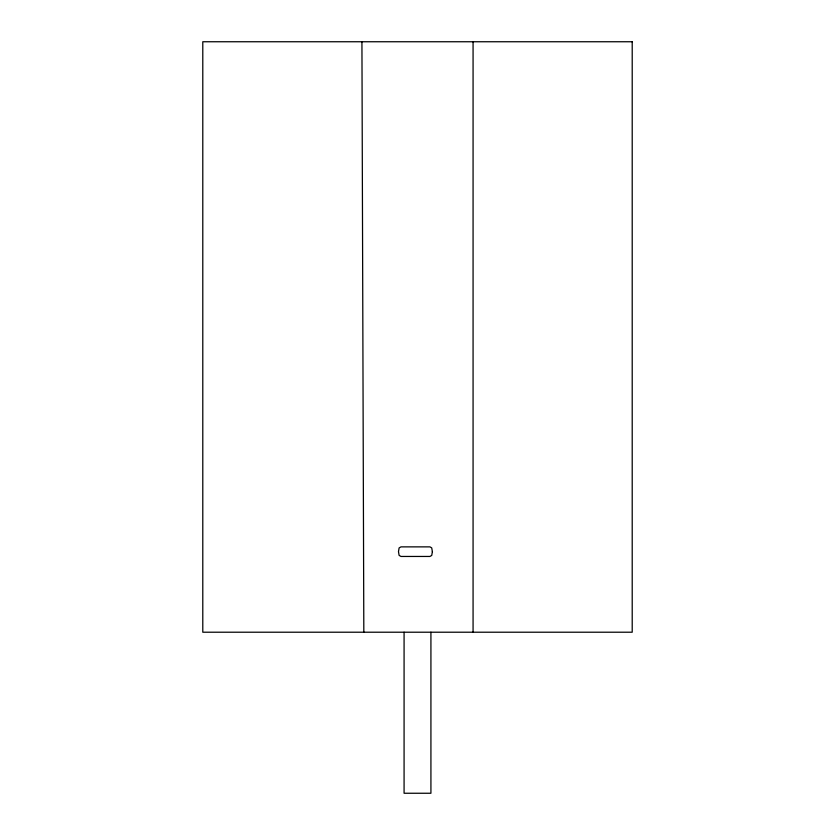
<?xml version="1.0" encoding="UTF-8"?>
<svg xmlns="http://www.w3.org/2000/svg" width="835" height="835" viewBox="0 0 835 835"><rect width="100%" height="100%" fill="white"/><g stroke="black" fill="none" stroke-linecap="round" stroke-linejoin="round"><path stroke-width="1.25" d="M361.931 41.75L363.82 632.21M473.069 41.75L473.069 632.21M430.923 632.21L430.923 793.25L404.077 793.25L404.077 632.21M432.373 551.632L431.747 555.4L429.952 556.454L400.988 556.454L399.109 555.369L398.493 551.632L399.109 547.927L400.988 546.873L429.952 546.873L431.716 547.885L432.373 551.632M632.21 41.75L202.79 41.75L202.79 632.21L632.21 632.21L632.21 41.75"/></g></svg>
